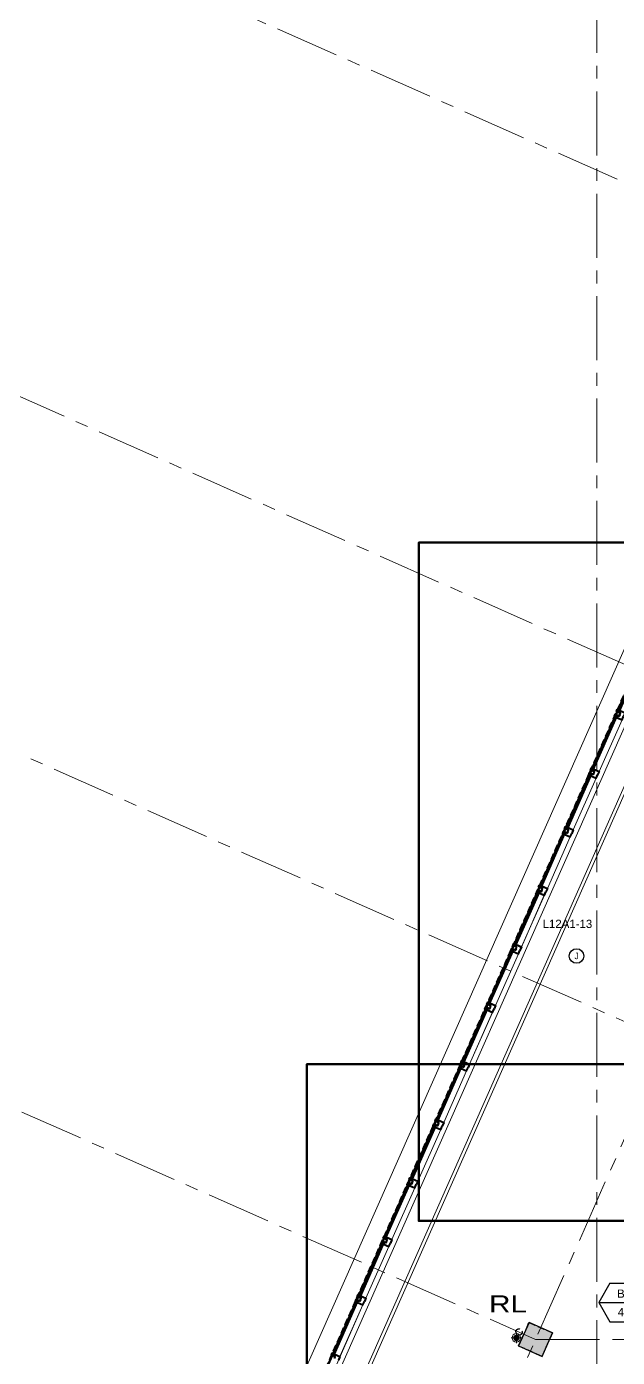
# Model space of a CAD drawing. Header units: inches. Extents: x -26575 to 27, y -11337 to 2257.
# Drawn here: x -24836 to -24282, y 350 to 1598 of the extents above; entities that cross this region are included whole.
import ezdxf
from ezdxf.enums import TextEntityAlignment as Align

# ---------------------------------------------------------------- set-up
doc = ezdxf.new("R2010")
doc.units = ezdxf.units.IN
doc.header["$LTSCALE"] = 48
doc.header["$MEASUREMENT"] = 0
for name, pattern in [('A106$0$CENTER', [2, 1.25, -0.25, 0.25, -0.25]), ('A112$0$CENTER', [2, 1.25, -0.25, 0.25, -0.25]), ('NB - 12th floor_plan$0$HIDDEN2', [0.1875, 0.125, -0.0625])]:
    doc.linetypes.add(name, pattern=pattern)
for name, color, linetype in [('0 @ 48', 7, 'Continuous'), ('0 @ 96', 7, 'Continuous'), ('A106$0$A-ANNO-PATT-3-12', 8, 'Continuous'), ('A106$0$A-ANNO-TEXT', 8, 'Continuous'), ('A106$0$A-COLS-COL3-12', 8, 'Continuous'), ('A106$0$A-FLOR-AWNG', 8, 'Continuous'), ('A106$0$A-FLOR-SLAB', 8, 'Continuous'), ('A106$0$A-FLOR-SLEEVE', 8, 'Continuous'), ('A106$0$A-GLAZ', 8, 'Continuous'), ('A106$0$A-GLAZ-FULL', 8, 'Continuous'), ('A106$0$A-GRID-GRDP0-15', 8, 'Continuous'), ('A106$0$A-ROOF-LEAD-3-12', 8, 'Continuous'), ('A106$0$C-PROP', 8, 'Continuous'), ('A112$0$A-ANNO-PATT-3-12', 8, 'Continuous'), ('A112$0$A-COLS-COL3-12', 8, 'Continuous'), ('A112$0$A-FLOR-AWNG', 8, 'Continuous'), ('A112$0$A-FLOR-SLAB', 8, 'Continuous'), ('A112$0$A-FLOR-SLEEVE', 8, 'Continuous'), ('A112$0$A-GLAZ', 8, 'Continuous'), ('A112$0$A-GLAZ-FULL', 8, 'Continuous'), ('A112$0$A-GRID-GRDP0-15', 8, 'Continuous'), ('A112$0$A-ROOF-LEAD-3-12', 8, 'A112$0$CENTER'), ('A112$0$C-PROP', 8, 'Continuous'), ('A612$0$A-CLNG-SFFT', 8, 'Continuous'), ('A612$0$A-FLOR-SLEEVE', 8, 'Continuous'), ('E-FIRE', 234, 'Continuous'), ('E-Powr-Devc @ 96', 233, 'Continuous'), ('E-TEXT', 6, 'Continuous'), ('M-HVAC-blck', 6, 'Continuous'), ('M-HVAC-TEXT', 6, 'Continuous'), ('NB - 12th floor_plan$0$STCCOLS1', 1, 'NB - 12th floor_plan$0$HIDDEN2'), ('NB - 12th floor_plan$0$STFIN1', 1, 'NB - 12th floor_plan$0$HIDDEN2'), ('NB - 12th floor_plan$0$STWETSTACK', 1, 'NB - 12th floor_plan$0$HIDDEN2'), ('XREF', 7, 'Continuous')]:
    doc.layers.add(name, color=color, linetype=linetype)
doc.layers.add('E-Fire-Covr', color=240, linetype='Continuous', lineweight=70, plot=False)
doc.styles.add('A106$0$style-Arial', font='arial.ttf')
doc.styles.add('M08', font='arial.ttf', dxfattribs={"height": 7.68})
doc.styles.add('MAMEP ANNO', font='arial.ttf', dxfattribs={"height": 0.078125})

# ---------------------------------------------------------------- blocks, each defined once
blk = doc.blocks.new('A106$0$CW10_3')
at = {"layer": 'A106$0$A-GLAZ', "linetype": 'Continuous', "lineweight": 40}
for p, q in [((41.1, 110), (19, 60.2)), ((42.2, 109.5), (20.1, 59.7)), ((42.2, 109.5), (41.1, 110)), ((-5.3, 5.3), (16.8, 55.2)), ((-4.1, 4.8), (17.9, 54.7)), ((17.9, 54.7), (16.8, 55.2)), ((20.1, 59.7), (19, 60.2)), ((-4.1, 4.8), (-5.3, 5.3))]:
    blk.add_line(p, q, dxfattribs=at)
at = {"layer": 'A106$0$A-GLAZ', "linetype": 'Continuous', "lineweight": 0}
for p, q in [((41.3, 109.9), (19.2, 60.1)), ((41.8, 109.7), (19.7, 59.9)), ((47.2, 106.5), (25.7, 58.1)), ((-5.1, 5.2), (17, 55.1)), ((-4.6, 5), (17.5, 54.9)), ((1.4, 3.2), (22.9, 51.7))]:
    blk.add_line(p, q, dxfattribs=at)
at = {"layer": 'A106$0$A-GLAZ', "linetype": 'Continuous', "lineweight": 40, "flags": 128}
for points in [[(44.9, 111.3), (44.3, 110), (40.7, 111.6), (39.9, 109.8), (40.5, 109.5), (40.9, 110.4), (42.5, 109.7), (42.1, 108.8), (47.2, 106.5), (48.6, 109.7)], [(20.6, 56.5), (20, 55.1), (16.4, 56.7), (15.6, 54.9), (16.2, 54.6), (16.7, 55.5), (18.3, 54.8), (17.8, 53.9), (22.9, 51.7), (24.3, 54.9)], [(20.6, 56.5), (21.2, 57.9), (17.6, 59.5), (18.4, 61.3), (19.1, 61), (18.7, 60.1), (20.3, 59.4), (20.7, 60.3), (25.7, 58.1), (24.3, 54.9)], [(-3.7, 1.6), (-3.1, 3), (-6.7, 4.6), (-5.9, 6.4), (-5.2, 6.1), (-5.6, 5.2), (-4, 4.5), (-3.6, 5.4), (1.4, 3.2), (0, 0)]]:
    blk.add_lwpolyline(points, dxfattribs=at)
blk = doc.blocks.new('*D358', base_point=(0, 0))
at = {"layer": 'A106$0$A-FLOR-SLEEVE', "linetype": 'Continuous', "lineweight": 0}
for p, q in [((0, -5), (0, 5)), ((-5, 0), (5, 0))]:
    blk.add_line(p, q, dxfattribs=at)
blk = doc.blocks.new('*U357')
at = {"layer": 'A106$0$A-FLOR-SLEEVE', "linetype": 'Continuous', "lineweight": 13}
blk.add_circle((0, 0), 4, dxfattribs=at)
at = {"layer": 'A106$0$A-FLOR-SLEEVE', "linetype": 'Continuous', "lineweight": 0}
blk.add_blockref('*D358', (0, 0), dxfattribs=at)
blk = doc.blocks.new('A106')
at = {"layer": 'A106$0$A-ROOF-LEAD-3-12', "lineweight": 13}
h = blk.add_hatch(color=256, dxfattribs=at)
edge = h.paths.add_edge_path()
edge.add_arc((-24376.5, 368.6), 3, 0, 360)
at = {"layer": 'A106$0$A-ANNO-PATT-3-12', "lineweight": 30, "extrusion": (0, 0, -1)}
blk.add_solid([(24352.4, 351.3), (24342.7, 373.3), (24374.4, 361), (24364.6, 383)], dxfattribs=at)
at = {"layer": 'A106$0$A-COLS-COL3-12', "lineweight": 30}
blk.add_3dface([(-24374.4, 361), (-24352.4, 351.3), (-24342.7, 373.3), (-24364.6, 383)], dxfattribs=at)
at = {"layer": 'A106$0$A-FLOR-AWNG', "lineweight": 0}
blk.add_line((-24033.7, 1560.1), (-24684.6, 90.2), dxfattribs=at)
at = {"layer": 'A106$0$A-FLOR-SLAB', "lineweight": 0}
blk.add_line((-24582.7, 246.9), (-24082, 1377.5), dxfattribs=at)
at = {"layer": 'A106$0$A-GLAZ', "lineweight": 0}
blk.add_line((-24599.5, 240.4), (-24088.5, 1394.3), dxfattribs=at)
at = {"layer": 'A106$0$A-GLAZ-FULL', "lineweight": 0}
blk.add_line((-24520.3, 399.5), (-24568.9, 289.7), dxfattribs=at)
at = {"layer": 'A106$0$A-GRID-GRDP0-15', "linetype": 'A106$0$CENTER', "lineweight": 0}
for p, q in [((-24301, 2113.2), (-24301, -676.9)), ((-24775.8, 1673.5, 0), (-23943.3, 1304.9, 0)), ((-23943.3, 1304.9), (-24820.8, -676.9)), ((-24943.1, 1295.8), (-24110.6, 927.2)), ((-25072.9, 1018.4), (-24234.5, 647.2)), ((-25191, 735.8), (-24358.5, 367.2)), ((-24358.5, 367.2), (-20364.9, 367.2))]:
    blk.add_line(p, q, dxfattribs=at)
at = {"layer": 'A106$0$C-PROP', "lineweight": 40, "flags": 128}
for points in [[(-25004.5, -676.9), (-24022, 1542.1), (-21061, 1542.1), (-21061, -676.9)], [(-24808.1, -233.3), (-24022, 1542.1), (-21061, 1542.1), (-21061, -229.3)]]:
    blk.add_lwpolyline(points, dxfattribs=at)
at = {"layer": 'A106$0$A-FLOR-SLEEVE', "lineweight": 13}
blk.add_blockref('*U357', (-24376.5, 368.6), dxfattribs=at)
at = {"layer": 'A106$0$A-GLAZ', "lineweight": 40}
for p in [(-24300.3, 896.4), (-24348.8, 786.7), (-24397.4, 677), (-24446, 567.2), (-24494.6, 457.5), (-24543.2, 347.8)]:
    blk.add_blockref('A106$0$CW10_3', p, dxfattribs=at)
at = {"layer": 'A106$0$A-ANNO-TEXT', "lineweight": 13, "style": 'A106$0$style-Arial', "width": 1.246875}
blk.add_text('RL', height=16, dxfattribs=at).set_placement((-24402.1, 408.5), align=Align.TOP_LEFT)
blk = doc.blocks.new('A112')
at = {"layer": 'A112$0$A-ROOF-LEAD-3-12', "lineweight": 13}
h = blk.add_hatch(color=256, dxfattribs=at)
edge = h.paths.add_edge_path()
edge.add_arc((-24376.5, 368.6), 3, 0, 360)
at = {"layer": 'A112$0$A-ANNO-PATT-3-12', "lineweight": 30, "extrusion": (0, 0, -1)}
blk.add_solid([(24352.4, 351.3), (24342.7, 373.3), (24374.4, 361), (24364.6, 383)], dxfattribs=at)
at = {"layer": 'A112$0$A-COLS-COL3-12', "lineweight": 30}
blk.add_3dface([(-24374.4, 361), (-24352.4, 351.3), (-24342.7, 373.3), (-24364.6, 383)], dxfattribs=at)
at = {"layer": 'A112$0$A-FLOR-AWNG', "lineweight": 0}
blk.add_line((-24033.7, 1560.1), (-24684.6, 90.2), dxfattribs=at)
at = {"layer": 'A112$0$A-FLOR-SLAB', "lineweight": 0}
blk.add_line((-24582.7, 246.9), (-24082, 1377.5), dxfattribs=at)
at = {"layer": 'A112$0$A-FLOR-SLEEVE', "lineweight": 0}
for p, q in [((-24381.5, 368.6), (-24371.5, 368.6)), ((-24376.5, 363.6), (-24376.5, 373.6))]:
    blk.add_line(p, q, dxfattribs=at)
at = {"layer": 'A112$0$A-FLOR-SLEEVE', "lineweight": 13}
blk.add_circle((-24376.5, 368.6), 4, dxfattribs=at)
at = {"layer": 'A112$0$A-GLAZ', "lineweight": 0}
for p, q in [((-24599.5, 240.4), (-24088.5, 1394.3)), ((-24305.3, 901.7), (-24283.3, 951.5)), ((-24304.9, 901.5), (-24282.8, 951.3)), ((-24298.8, 899.6), (-24277.4, 948.1)), ((-24307.5, 896.6), (-24329.6, 846.8)), ((-24307.1, 896.4), (-24329.2, 846.6)), ((-24301.7, 893.2), (-24323.1, 844.8)), ((-24353.9, 791.9), (-24331.8, 841.8)), ((-24353.4, 791.7), (-24331.4, 841.6)), ((-24347.4, 789.9), (-24326, 838.4)), ((-24356.1, 786.9), (-24378.2, 737.1)), ((-24355.7, 786.7), (-24377.7, 736.9)), ((-24350.3, 783.5), (-24371.7, 735)), ((-24402.5, 682.2), (-24380.4, 732)), ((-24402, 682), (-24380, 731.8)), ((-24396, 680.2), (-24374.6, 728.6)), ((-24404.7, 677.2), (-24426.8, 627.4)), ((-24404.3, 677), (-24426.3, 627.2)), ((-24398.8, 673.8), (-24420.3, 625.3)), ((-24451.1, 572.5), (-24429, 622.3)), ((-24450.6, 572.3), (-24428.5, 622.1)), ((-24444.6, 570.4), (-24423.1, 618.9)), ((-24453.3, 567.5), (-24475.4, 517.6)), ((-24452.8, 567.3), (-24474.9, 517.4)), ((-24447.4, 564), (-24468.9, 515.6)), ((-24499.7, 462.8), (-24477.6, 512.6)), ((-24499.2, 462.6), (-24477.1, 512.4)), ((-24493.2, 460.7), (-24471.7, 509.2)), ((-24501.9, 457.7), (-24523.9, 407.9)), ((-24501.4, 457.5), (-24523.5, 407.7)), ((-24496, 454.3), (-24517.5, 405.9)), ((-24548.2, 353), (-24526.2, 402.9)), ((-24547.8, 352.8), (-24525.7, 402.7)), ((-24541.8, 351), (-24520.3, 399.5))]:
    blk.add_line(p, q, dxfattribs=at)
at = {"layer": 'A112$0$A-GLAZ', "lineweight": 40}
for p, q in [((-24305.5, 901.8), (-24283.5, 951.6)), ((-24304.4, 901.3), (-24282.3, 951.1)), ((-24282.3, 951.1), (-24283.5, 951.6)), ((-24304.4, 901.3), (-24305.5, 901.8)), ((-24307.8, 896.7), (-24329.8, 846.9)), ((-24306.6, 896.2), (-24328.7, 846.4)), ((-24306.6, 896.2), (-24307.8, 896.7)), ((-24354.1, 792), (-24332.1, 841.9)), ((-24353, 791.5), (-24330.9, 841.4)), ((-24330.9, 841.4), (-24332.1, 841.9)), ((-24328.7, 846.4), (-24329.8, 846.9)), ((-24356.4, 787), (-24378.4, 737.2)), ((-24355.2, 786.5), (-24377.3, 736.7)), ((-24355.2, 786.5), (-24356.4, 787)), ((-24353, 791.5), (-24354.1, 792)), ((-24377.3, 736.7), (-24378.4, 737.2)), ((-24402.7, 682.3), (-24380.6, 732.2)), ((-24401.6, 681.8), (-24379.5, 731.6)), ((-24379.5, 731.6), (-24380.6, 732.2)), ((-24404.9, 677.3), (-24427, 627.5)), ((-24403.8, 676.8), (-24425.9, 626.9)), ((-24403.8, 676.8), (-24404.9, 677.3)), ((-24401.6, 681.8), (-24402.7, 682.3)), ((-24425.9, 626.9), (-24427, 627.5)), ((-24451.3, 572.6), (-24429.2, 622.4)), ((-24450.2, 572.1), (-24428.1, 621.9)), ((-24428.1, 621.9), (-24429.2, 622.4)), ((-24453.5, 567.6), (-24475.6, 517.7)), ((-24452.4, 567.1), (-24474.4, 517.2)), ((-24452.4, 567.1), (-24453.5, 567.6)), ((-24450.2, 572.1), (-24451.3, 572.6)), ((-24499.9, 462.9), (-24477.8, 512.7)), ((-24498.7, 462.4), (-24476.7, 512.2)), ((-24476.7, 512.2), (-24477.8, 512.7)), ((-24474.4, 517.2), (-24475.6, 517.7)), ((-24498.7, 462.4), (-24499.9, 462.9)), ((-24502.1, 457.8), (-24524.2, 408)), ((-24501, 457.3), (-24523, 407.5)), ((-24501, 457.3), (-24502.1, 457.8)), ((-24548.5, 353.1), (-24526.4, 403)), ((-24547.3, 352.6), (-24525.3, 402.5)), ((-24525.3, 402.5), (-24526.4, 403)), ((-24523, 407.5), (-24524.2, 408)), ((-24547.3, 352.6), (-24548.5, 353.1))]:
    blk.add_line(p, q, dxfattribs=at)
at = {"layer": 'A112$0$A-GLAZ', "lineweight": 40, "flags": 128}
for points in [[(-24279.6, 952.9), (-24280.2, 951.5), (-24283.9, 953.1), (-24284.7, 951.3), (-24284, 951), (-24283.6, 951.9), (-24282, 951.2), (-24282.4, 950.3), (-24277.4, 948.1), (-24276, 951.3)], [(-24279.6, 952.9), (-24279, 954.3), (-24282.7, 955.9), (-24281.9, 957.7), (-24281.2, 957.4), (-24281.6, 956.5), (-24280, 955.8), (-24279.6, 956.7), (-24274.6, 954.5), (-24276, 951.3)], [(-24303.9, 898), (-24304.5, 896.7), (-24308.2, 898.3), (-24309, 896.5), (-24308.3, 896.2), (-24307.9, 897.1), (-24306.3, 896.4), (-24306.7, 895.4), (-24301.7, 893.2), (-24300.3, 896.4)], [(-24303.9, 898), (-24303.3, 899.4), (-24307, 901), (-24306.2, 902.9), (-24305.5, 902.6), (-24305.9, 901.6), (-24304.3, 900.9), (-24303.9, 901.8), (-24298.8, 899.6), (-24300.3, 896.4)], [(-24328.2, 843.2), (-24328.8, 841.8), (-24332.5, 843.4), (-24333.3, 841.6), (-24332.6, 841.3), (-24332.2, 842.2), (-24330.6, 841.5), (-24331, 840.6), (-24326, 838.4), (-24324.6, 841.6)], [(-24328.2, 843.2), (-24327.6, 844.5), (-24331.3, 846.2), (-24330.4, 848), (-24329.8, 847.7), (-24330.2, 846.8), (-24328.6, 846.1), (-24328.2, 847), (-24323.1, 844.8), (-24324.6, 841.6)], [(-24352.5, 788.3), (-24353.1, 786.9), (-24356.8, 788.6), (-24357.6, 786.7), (-24356.9, 786.4), (-24356.5, 787.3), (-24354.9, 786.6), (-24355.3, 785.7), (-24350.3, 783.5), (-24348.8, 786.7)], [(-24352.5, 788.3), (-24351.9, 789.7), (-24355.6, 791.3), (-24354.7, 793.1), (-24354.1, 792.8), (-24354.5, 791.9), (-24352.9, 791.2), (-24352.5, 792.1), (-24347.4, 789.9), (-24348.8, 786.7)], [(-24376.8, 733.5), (-24376.2, 734.8), (-24379.8, 736.4), (-24379, 738.3), (-24378.3, 738), (-24378.8, 737.1), (-24377.2, 736.3), (-24376.7, 737.3), (-24371.7, 735), (-24373.1, 731.8)], [(-24376.8, 733.5), (-24377.4, 732.1), (-24381.1, 733.7), (-24381.9, 731.9), (-24381.2, 731.6), (-24380.8, 732.5), (-24379.2, 731.8), (-24379.6, 730.9), (-24374.6, 728.6), (-24373.1, 731.8)], [(-24401.1, 678.6), (-24401.7, 677.2), (-24405.3, 678.8), (-24406.2, 677), (-24405.5, 676.7), (-24405.1, 677.6), (-24403.5, 676.9), (-24403.9, 676), (-24398.8, 673.8), (-24397.4, 677)], [(-24401.1, 678.6), (-24400.5, 680), (-24404.1, 681.6), (-24403.3, 683.4), (-24402.6, 683.1), (-24403, 682.2), (-24401.4, 681.5), (-24401, 682.4), (-24396, 680.2), (-24397.4, 677)], [(-24425.4, 623.7), (-24426, 622.4), (-24429.6, 624), (-24430.5, 622.1), (-24429.8, 621.8), (-24429.4, 622.8), (-24427.8, 622), (-24428.2, 621.1), (-24423.1, 618.9), (-24421.7, 622.1)], [(-24425.4, 623.7), (-24424.8, 625.1), (-24428.4, 626.7), (-24427.6, 628.5), (-24426.9, 628.2), (-24427.3, 627.3), (-24425.7, 626.6), (-24425.3, 627.5), (-24420.3, 625.3), (-24421.7, 622.1)], [(-24449.7, 568.9), (-24450.3, 567.5), (-24453.9, 569.1), (-24454.7, 567.3), (-24454.1, 567), (-24453.7, 567.9), (-24452.1, 567.2), (-24452.5, 566.3), (-24447.4, 564), (-24446, 567.2)], [(-24449.7, 568.9), (-24449.1, 570.2), (-24452.7, 571.9), (-24451.9, 573.7), (-24451.2, 573.4), (-24451.6, 572.5), (-24450, 571.8), (-24449.6, 572.7), (-24444.6, 570.4), (-24446, 567.2)], [(-24474, 514), (-24474.6, 512.6), (-24478.2, 514.2), (-24479, 512.4), (-24478.3, 512.1), (-24477.9, 513), (-24476.3, 512.3), (-24476.7, 511.4), (-24471.7, 509.2), (-24470.3, 512.4)], [(-24474, 514), (-24473.4, 515.4), (-24477, 517), (-24476.2, 518.8), (-24475.5, 518.5), (-24475.9, 517.6), (-24474.3, 516.9), (-24473.9, 517.8), (-24468.9, 515.6), (-24470.3, 512.4)], [(-24498.3, 459.1), (-24497.6, 460.5), (-24501.3, 462.1), (-24500.5, 464), (-24499.8, 463.7), (-24500.2, 462.7), (-24498.6, 462), (-24498.2, 462.9), (-24493.2, 460.7), (-24494.6, 457.5)], [(-24498.3, 459.1), (-24498.9, 457.8), (-24502.5, 459.4), (-24503.3, 457.6), (-24502.6, 457.3), (-24502.2, 458.2), (-24500.6, 457.5), (-24501, 456.5), (-24496, 454.3), (-24494.6, 457.5)], [(-24522.5, 404.3), (-24523.2, 402.9), (-24526.8, 404.5), (-24527.6, 402.7), (-24526.9, 402.4), (-24526.5, 403.3), (-24524.9, 402.6), (-24525.3, 401.7), (-24520.3, 399.5), (-24518.9, 402.7)], [(-24522.5, 404.3), (-24521.9, 405.6), (-24525.6, 407.3), (-24524.8, 409.1), (-24524.1, 408.8), (-24524.5, 407.9), (-24522.9, 407.2), (-24522.5, 408.1), (-24517.5, 405.9), (-24518.9, 402.7)], [(-24546.8, 349.4), (-24546.2, 350.8), (-24549.9, 352.4), (-24549.1, 354.2), (-24548.4, 353.9), (-24548.8, 353), (-24547.2, 352.3), (-24546.8, 353.2), (-24541.8, 351), (-24543.2, 347.8)]]:
    blk.add_lwpolyline(points, dxfattribs=at)
at = {"layer": 'A112$0$A-GLAZ-FULL', "lineweight": 0}
blk.add_line((-24520.3, 399.5), (-24568.9, 289.7), dxfattribs=at)
at = {"layer": 'A112$0$A-GRID-GRDP0-15', "linetype": 'A112$0$CENTER', "lineweight": 0}
for p, q in [((-24301, 2113.2), (-24301, -676.9)), ((-24775.8, 1673.5, 0), (-23943.3, 1304.9, 0)), ((-23943.3, 1304.9), (-24820.8, -676.9)), ((-24943.1, 1295.8), (-24110.6, 927.2)), ((-25072.9, 1018.4), (-24234.5, 647.2)), ((-25191, 735.8), (-24358.5, 367.2)), ((-24358.5, 367.2), (-20364.9, 367.2))]:
    blk.add_line(p, q, dxfattribs=at)
at = {"layer": 'A112$0$C-PROP', "lineweight": 40, "flags": 128}
blk.add_lwpolyline([(-25004.5, -676.9), (-24022, 1542.1), (-21061, 1542.1), (-21061, -676.9)], dxfattribs=at)
blk = doc.blocks.new('A612')
at = {"layer": 'A612$0$A-CLNG-SFFT', "lineweight": 0}
for p, q in [((-24070.7, 1348.2, 0), (-24553.3, 258.2, 0)), ((-24069.2, 1344.2, 0), (-24549.3, 259.8, 0))]:
    blk.add_line(p, q, dxfattribs=at)
at = {"layer": 'A612$0$A-FLOR-SLEEVE', "lineweight": 0}
for p, q in [((-24381.5, 368.6), (-24371.5, 368.6)), ((-24376.5, 363.6), (-24376.5, 373.6))]:
    blk.add_line(p, q, dxfattribs=at)
at = {"layer": 'A612$0$A-FLOR-SLEEVE', "lineweight": 13}
blk.add_circle((-24376.5, 368.6), 4, dxfattribs=at)
blk = doc.blocks.new('NB - 12th floor_plan')
at = {"layer": 'NB - 12th floor_plan$0$STCCOLS1'}
blk.add_lwpolyline([(-24374.4, 361), (-24364.6, 383), (-24342.7, 373.3), (-24352.4, 351.3), (-24374.4, 361)], dxfattribs=at)
at = {"layer": 'NB - 12th floor_plan$0$STFIN1', "elevation": 0}
blk.add_lwpolyline([(-24599.1, 241.3), (-24088.9, 1393.4), (-23923.4, 1320.1), (-23881, 1362.1), (-23881, 1543.1), (-21060, 1543.1), (-21060, -18.9), (-22502, -18.9)], dxfattribs=at)
at = {"layer": 'NB - 12th floor_plan$0$STWETSTACK'}
blk.add_circle((-24374.1, 374), 3, dxfattribs=at)
blk = doc.blocks.new('FA-StrobeSymbol-Anno')
at = {"color": 0, "linetype": 'ByBlock'}
for p, q in [((-0.044, 0.044), (-0.074, 0.074)), ((0.044, 0.044), (0.074, 0.074)), ((-0.044, -0.044), (-0.074, -0.074)), ((0.044, -0.044), (0.074, -0.074))]:
    blk.add_line(p, q, dxfattribs=at)
blk.add_circle((0, 0), 0.0403, dxfattribs=at)
blk = doc.blocks.new('*U1285')
at = {"layer": '0 @ 48', "color": 0, "linetype": 'ByBlock', "xscale": 24, "yscale": 24, "zscale": 24}
blk.add_blockref('FA-StrobeSymbol-Anno', (0, 4), dxfattribs=at)
at = {"layer": '0 @ 96', "color": 0, "linetype": 'ByBlock', "xscale": 48, "yscale": 48, "zscale": 48}
blk.add_blockref('FA-StrobeSymbol-Anno', (0, 4), dxfattribs=at)
blk = doc.blocks.new('FA-Speaker-Anno')
at = {"color": 0, "linetype": 'ByBlock'}
for p, q in [((0.083, 0), (0.156, 0.042)), ((0.156, -0.042), (0.083, 0)), ((0.156, 0.042), (0.156, -0.042))]:
    blk.add_line(p, q, dxfattribs=at)
blk.add_lwpolyline([(0, 0.042), (0.083, 0.042), (0.083, -0.042), (0, -0.042)], close=True, dxfattribs=at)
blk = doc.blocks.new('*U1286')
at = {"layer": '0 @ 48', "color": 0, "linetype": 'ByBlock', "xscale": 48, "yscale": 48, "zscale": 48, "rotation": 90}
blk.add_blockref('FA-Speaker-Anno', (0, 2), dxfattribs=at)
at = {"layer": '0 @ 96', "color": 0, "linetype": 'ByBlock', "xscale": 96, "yscale": 96, "zscale": 96, "rotation": 90}
blk.add_blockref('FA-Speaker-Anno', (0, 0), dxfattribs=at)
blk = doc.blocks.new('*U164')
at = {"layer": 'E-Fire-Covr'}
blk.add_lwpolyline([(10.2, 322), (318, 322), (318, -314), (-318, -314), (-318, 322), (-9.5, 322)], dxfattribs=at)
for name in ['*U1286', '*U1285']:
    blk.add_blockref(name, (0, 0))
at = {"color": 6, "style": 'MAMEP ANNO'}
for s, p in [('110', (10.6, 11.1)), ('(C)', (10.6, -3.8))]:
    blk.add_text(s, height=7.5, dxfattribs=at).set_placement(p)
at = {"layer": 'E-Fire-Covr', "style": 'MAMEP ANNO'}
blk.add_text('110', height=7.5, dxfattribs=at).set_placement((0, 322), align=Align.MIDDLE_CENTER)
blk = doc.blocks.new('Symbol-Thermostat-Anno')
at = {"color": 0, "linetype": 'ByBlock'}
blk.add_circle((0, 0), 0.0711, dxfattribs=at)
at = {"color": 0, "linetype": 'ByBlock', "style": 'MAMEP ANNO'}
blk.add_attdef('T', text='', height=0.0625, dxfattribs=at).set_placement((0, 0), align=Align.MIDDLE)
blk = doc.blocks.new('A$C73FD2CE6')
at = {"layer": 'M-HVAC-blck'}
for p, q in [((10.4, 36), (0, 18)), ((10.4, 36), (31.2, 36)), ((41.6, 18), (31.2, 36)), ((0, 18), (41.6, 18)), ((0, 18), (10.4, 0)), ((31.2, 0), (41.6, 18)), ((10.4, 0), (31.2, 0))]:
    blk.add_line(p, q, dxfattribs=at)
at = {"layer": 'M-HVAC-TEXT', "style": 'M08'}
for tag, p in [('2', (20.8, 26.3)), ('1', (20.8, 9))]:
    blk.add_attdef(tag, text='', height=7.68, dxfattribs=at).set_placement(p, align=Align.MIDDLE)

msp = doc.modelspace()

# ---------------------------------------------------------------- block references
at = {"layer": 'E-FIRE'}
for p in [(-24149.9, 792.2), (-24255, 303.2)]:
    msp.add_blockref('*U164', p, dxfattribs=at)
at = {"layer": 'E-Powr-Devc @ 96', "xscale": 96, "yscale": 96, "zscale": 96}
msp.add_blockref('Symbol-Thermostat-Anno', (-24320.1, 726.6), dxfattribs=at).add_auto_attribs({'T': 'J'})
at = {"layer": 'M-HVAC-blck'}
msp.add_blockref('A$C73FD2CE6', (-24299.3, 383.8), dxfattribs=at).add_auto_attribs({'2': 'B', '1': '4'})
at = {"layer": 'XREF'}
for name in ['A106', 'A112', 'NB - 12th floor_plan', 'A612']:
    msp.add_blockref(name, (0, 0), dxfattribs=at)

# ---------------------------------------------------------------- texts
at = {"layer": 'E-TEXT', "insert": (-24351.9, 760.6), "char_height": 7.68, "attachment_point": 1, "style": 'M08'}
msp.add_mtext_dynamic_manual_height_columns('L12A1-13', width=61.744, gutter_width=1, heights=[0], dxfattribs=at)

doc.saveas('drawing.dxf')
